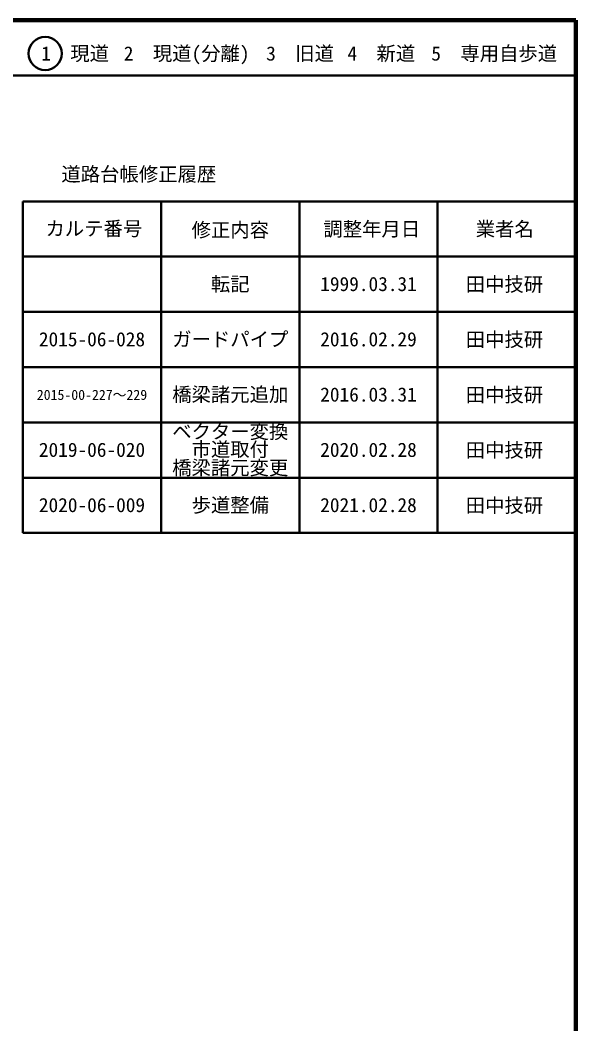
# Model space of a CAD drawing. Units: millimetres on the paper, enlarged 1000 times. Extents: x 40000 to 680000, y 20000 to 380000.
# Drawn here: x 579500 to 680000, y 198357 to 380000 of the extents above; entities that cross this region are included whole.
import ezdxf
from ezdxf.enums import TextEntityAlignment as Align

# ---------------------------------------------------------------- set-up
doc = ezdxf.new("R2010")
doc.units = ezdxf.units.MM
doc.header["$LTSCALE"] = 1000
for name, color, linetype, lineweight in [('M-TTL', 2, 'Continuous', 140), ('M-TTL-FRAM', 2, 'Continuous', 50), ('M-TTL-LINE', 7, 'Continuous', 50)]:
    doc.layers.add(name, color=color, linetype=linetype, lineweight=lineweight)
doc.layers.add('M-TTL-TXT', color=7, linetype='Continuous')
doc.styles.add('ＭＳ ゴシック', font='')
doc.styles.get('ＭＳ ゴシック').set_extended_font_data('MS Gothic')

msp = doc.modelspace()

# ---------------------------------------------------------------- linework, layer by layer
at = {"layer": 'M-TTL'}
for p, q in [((680000, 380000), (40000, 380000)), ((680000, 20000), (680000, 380000))]:
    msp.add_line(p, q, dxfattribs=at)
at = {"layer": 'M-TTL-FRAM'}
for p, q in [((580000, 347197), (580000, 287197)), ((580000, 347197), (680000, 347197)), ((580000, 287197), (680000, 287197))]:
    msp.add_line(p, q, dxfattribs=at)
at = {"layer": 'M-TTL-LINE'}
for p, q in [((40000, 370000), (680000, 370000)), ((605000, 347197), (605000, 287197)), ((630000, 347197), (630000, 287197)), ((655000, 347197), (655000, 287197)), ((580000, 337197), (680000, 337197)), ((580000, 327197), (680000, 327197)), ((580000, 317197), (680000, 317197)), ((580000, 307197), (680000, 307197)), ((580000, 297197), (680000, 297197))]:
    msp.add_line(p, q, dxfattribs=at)
msp.add_circle((584031, 373958), 3000, dxfattribs=at)

# ---------------------------------------------------------------- texts
at = {"layer": 'M-TTL-TXT', "style": 'ＭＳ ゴシック'}
for s, height, p in [('1\u3000現道', 2566, (589448, 373958)), ('2\u3000現道(分離)', 2566, (609619, 373958)), ('3\u3000旧道', 2566, (630121, 373958)), ('4\u3000新道', 2566, (644824, 373958)), ('5\u3000専用自歩道', 2566, (665228, 373958)), ('道路台帳修正履歴', 2566, (600968, 352113)), ('カルテ番号', 2566, (592839, 342277)), ('修正内容', 2566, (617509, 342023)), ('調整年月日', 2566, (643089, 342197)), ('業者名', 2566, (667134, 342197)), ('転記', 2566, (617500, 332245)), ('1999.03.31', 2566, (642500, 332245)), ('田中技研', 2566, (667077, 332189)), ('2015-06-028', 2566, (592500, 322245)), ('ガードパイプ', 2566, (617500, 322245)), ('2016.02.29', 2566, (642500, 322245)), ('田中技研', 2566, (667077, 322189)), ('2015-00-227～229', 1833, (592500, 312189)), ('橋梁諸元追加', 2566, (617500, 312245)), ('2016.03.31', 2566, (642500, 312245)), ('田中技研', 2566, (667077, 312189)), ('ベクター変換', 2566, (617500, 305554)), ('2019-06-020', 2566, (592500, 302245)), ('市道取付', 2566, (617500, 302314)), ('2020.02.28', 2566, (642500, 302245)), ('田中技研', 2566, (667077, 302189)), ('橋梁諸元変更', 2566, (617500, 298997)), ('2020-06-009', 2566, (592500, 292245)), ('歩道整備', 2566, (617500, 292245)), ('2021.02.28', 2566, (642500, 292245)), ('田中技研', 2566, (667077, 292189))]:
    msp.add_text(s, height=height, dxfattribs=at).set_placement(p, align=Align.MIDDLE_CENTER)

doc.saveas('drawing.dxf')
